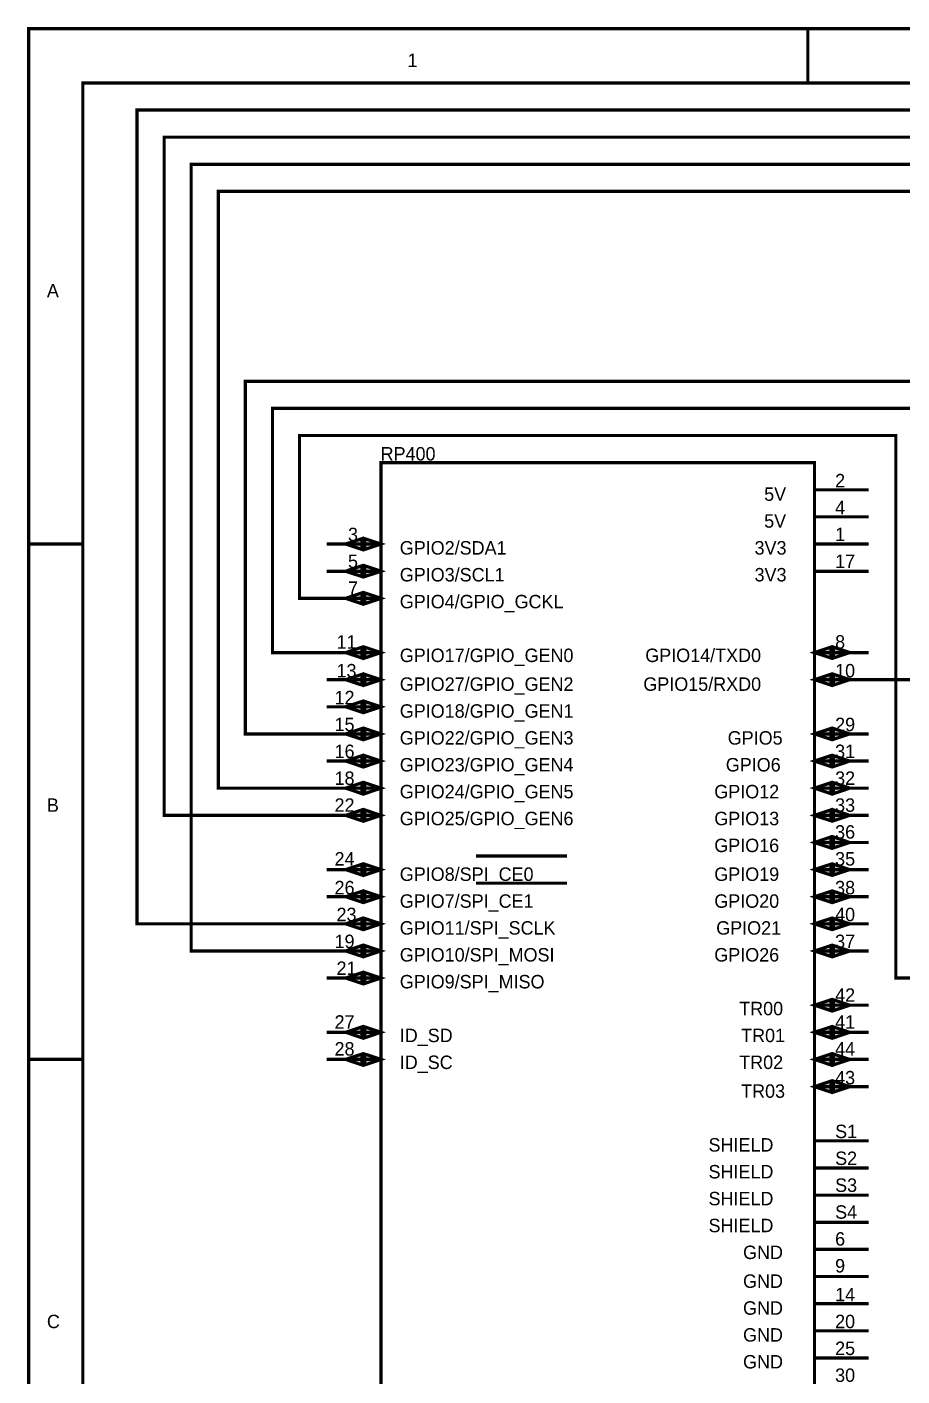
# Model space of a CAD drawing. Header units: inches. Extents: x 0 to 11.5, y 0 to 7.6.
# Drawn here: x -0.003 to 3.224, y 2.633 to 7.606 of the extents above; entities that cross this region are included whole.
import ezdxf

# ---------------------------------------------------------------- set-up
doc = ezdxf.new("R2010")
doc.units = ezdxf.units.IN
doc.header["$MEASUREMENT"] = 0
doc.layers.add('Sheet', color=255, linetype='Continuous')

msp = doc.modelspace()

# ---------------------------------------------------------------- linework, layer by layer
at = {"layer": 'Sheet'}
for points in [[(0.0031, 7.6, 0.0118, 0.0118, 0), (11.4973, 7.6, 0.0118, 0.0118, 0), (11.4973, 0, 0.0118, 0.0118, 0), (0.0031, 0, 0.0118, 0.0118, 0), (0.0031, 7.6, 0.0118, 0.0118, 0)], [(0.0031, 7.6, 0.0039, 0.0039, 0), (0.0031, 0, 0.0039, 0.0039, 0), (11.4973, 0, 0.0039, 0.0039, 0), (11.4973, 7.6, 0.0039, 0.0039, 0), (0.0031, 7.6, 0.0039, 0.0039, 0), (0.0031, 7.6, 0.0039, 0.0039, 0)], [(0.2033, 7.3997, 0.0118, 0.0118, 0), (11.2971, 7.3997, 0.0118, 0.0118, 0), (11.2971, 0.1999, 0.0118, 0.0118, 0), (0.2033, 0.1999, 0.0118, 0.0118, 0), (0.2033, 7.3997, 0.0118, 0.0118, 0)], [(0.2033, 7.3997, 0.0039, 0.0039, 0), (0.2033, 0.1999, 0.0039, 0.0039, 0), (11.2971, 0.1999, 0.0039, 0.0039, 0), (11.2971, 7.3997, 0.0039, 0.0039, 0), (0.2033, 7.3997, 0.0039, 0.0039, 0), (0.2033, 7.3997, 0.0039, 0.0039, 0)], [(1.3027, 5.9999, 0.0118, 0.0118, 0), (2.9015, 5.9999, 0.0118, 0.0118, 0), (2.9015, 2.2998, 0.0118, 0.0118, 0), (1.3027, 2.2998, 0.0118, 0.0118, 0), (1.3027, 5.9999, 0.0118, 0.0118, 0)], [(1.3027, 5.9999, 0.0039, 0.0039, 0), (1.3027, 2.2998, 0.0039, 0.0039, 0), (2.9015, 2.2998, 0.0039, 0.0039, 0), (2.9015, 5.9999, 0.0039, 0.0039, 0), (1.3027, 5.9999, 0.0039, 0.0039, 0), (1.3027, 5.9999, 0.0039, 0.0039, 0)], [(1.2328, 5.7199, 0.0118, 0.0118, 0), (1.2328, 5.6797, 0.0118, 0.0118, 0), (1.1727, 5.7, 0.0118, 0.0118, 0), (1.2328, 5.7199, 0.0118, 0.0118, 0)], [(1.2328, 5.7199, 0.0039, 0.0039, 0), (1.2328, 5.6797, 0.0039, 0.0039, 0), (1.1727, 5.7, 0.0039, 0.0039, 0), (1.2328, 5.7199, 0.0039, 0.0039, 0)], [(1.2426, 5.7199, 0.0118, 0.0118, 0), (1.3027, 5.7, 0.0118, 0.0118, 0), (1.2426, 5.6797, 0.0118, 0.0118, 0), (1.2426, 5.7199, 0.0118, 0.0118, 0)], [(1.2426, 5.7199, 0.0039, 0.0039, 0), (1.3027, 5.7, 0.0039, 0.0039, 0), (1.2426, 5.6797, 0.0039, 0.0039, 0), (1.2426, 5.7199, 0.0039, 0.0039, 0)], [(1.2328, 5.6199, 0.0118, 0.0118, 0), (1.2328, 5.5797, 0.0118, 0.0118, 0), (1.1727, 5.5996, 0.0118, 0.0118, 0), (1.2328, 5.6199, 0.0118, 0.0118, 0)], [(1.2328, 5.6199, 0.0039, 0.0039, 0), (1.2328, 5.5797, 0.0039, 0.0039, 0), (1.1727, 5.5996, 0.0039, 0.0039, 0), (1.2328, 5.6199, 0.0039, 0.0039, 0)], [(1.2426, 5.6199, 0.0118, 0.0118, 0), (1.3027, 5.5996, 0.0118, 0.0118, 0), (1.2426, 5.5797, 0.0118, 0.0118, 0), (1.2426, 5.6199, 0.0118, 0.0118, 0)], [(1.2426, 5.6199, 0.0039, 0.0039, 0), (1.3027, 5.5996, 0.0039, 0.0039, 0), (1.2426, 5.5797, 0.0039, 0.0039, 0), (1.2426, 5.6199, 0.0039, 0.0039, 0)], [(1.2328, 5.52, 0.0118, 0.0118, 0), (1.2328, 5.4797, 0.0118, 0.0118, 0), (1.1727, 5.4997, 0.0118, 0.0118, 0), (1.2328, 5.52, 0.0118, 0.0118, 0)], [(1.2328, 5.52, 0.0039, 0.0039, 0), (1.2328, 5.4797, 0.0039, 0.0039, 0), (1.1727, 5.4997, 0.0039, 0.0039, 0), (1.2328, 5.52, 0.0039, 0.0039, 0)], [(1.2426, 5.52, 0.0118, 0.0118, 0), (1.3027, 5.4997, 0.0118, 0.0118, 0), (1.2426, 5.4797, 0.0118, 0.0118, 0), (1.2426, 5.52, 0.0118, 0.0118, 0)], [(1.2426, 5.52, 0.0039, 0.0039, 0), (1.3027, 5.4997, 0.0039, 0.0039, 0), (1.2426, 5.4797, 0.0039, 0.0039, 0), (1.2426, 5.52, 0.0039, 0.0039, 0)], [(1.2328, 5.3196, 0.0118, 0.0118, 0), (1.2328, 5.2798, 0.0118, 0.0118, 0), (1.1727, 5.2997, 0.0118, 0.0118, 0), (1.2328, 5.3196, 0.0118, 0.0118, 0)], [(1.2328, 5.3196, 0.0039, 0.0039, 0), (1.2328, 5.2798, 0.0039, 0.0039, 0), (1.1727, 5.2997, 0.0039, 0.0039, 0), (1.2328, 5.3196, 0.0039, 0.0039, 0)], [(1.2426, 5.3196, 0.0118, 0.0118, 0), (1.3027, 5.2997, 0.0118, 0.0118, 0), (1.2426, 5.2798, 0.0118, 0.0118, 0), (1.2426, 5.3196, 0.0118, 0.0118, 0)], [(1.2426, 5.3196, 0.0039, 0.0039, 0), (1.3027, 5.2997, 0.0039, 0.0039, 0), (1.2426, 5.2798, 0.0039, 0.0039, 0), (1.2426, 5.3196, 0.0039, 0.0039, 0)], [(2.9616, 5.3196, 0.0118, 0.0118, 0), (2.9015, 5.2997, 0.0118, 0.0118, 0), (2.9616, 5.2798, 0.0118, 0.0118, 0), (2.9616, 5.3196, 0.0118, 0.0118, 0)], [(2.9616, 5.3196, 0.0039, 0.0039, 0), (2.9015, 5.2997, 0.0039, 0.0039, 0), (2.9616, 5.2798, 0.0039, 0.0039, 0), (2.9616, 5.3196, 0.0039, 0.0039, 0)], [(2.9718, 5.3196, 0.0118, 0.0118, 0), (2.9718, 5.2798, 0.0118, 0.0118, 0), (3.0315, 5.2997, 0.0118, 0.0118, 0), (2.9718, 5.3196, 0.0118, 0.0118, 0)], [(2.9718, 5.3196, 0.0039, 0.0039, 0), (2.9718, 5.2798, 0.0039, 0.0039, 0), (3.0315, 5.2997, 0.0039, 0.0039, 0), (2.9718, 5.3196, 0.0039, 0.0039, 0)], [(1.2328, 5.2197, 0.0118, 0.0118, 0), (1.2328, 5.1799, 0.0118, 0.0118, 0), (1.1727, 5.1998, 0.0118, 0.0118, 0), (1.2328, 5.2197, 0.0118, 0.0118, 0)], [(1.2328, 5.2197, 0.0039, 0.0039, 0), (1.2328, 5.1799, 0.0039, 0.0039, 0), (1.1727, 5.1998, 0.0039, 0.0039, 0), (1.2328, 5.2197, 0.0039, 0.0039, 0)], [(1.2426, 5.2197, 0.0118, 0.0118, 0), (1.3027, 5.1998, 0.0118, 0.0118, 0), (1.2426, 5.1799, 0.0118, 0.0118, 0), (1.2426, 5.2197, 0.0118, 0.0118, 0)], [(1.2426, 5.2197, 0.0039, 0.0039, 0), (1.3027, 5.1998, 0.0039, 0.0039, 0), (1.2426, 5.1799, 0.0039, 0.0039, 0), (1.2426, 5.2197, 0.0039, 0.0039, 0)], [(2.9616, 5.2197, 0.0118, 0.0118, 0), (2.9015, 5.1998, 0.0118, 0.0118, 0), (2.9616, 5.1799, 0.0118, 0.0118, 0), (2.9616, 5.2197, 0.0118, 0.0118, 0)], [(2.9616, 5.2197, 0.0039, 0.0039, 0), (2.9015, 5.1998, 0.0039, 0.0039, 0), (2.9616, 5.1799, 0.0039, 0.0039, 0), (2.9616, 5.2197, 0.0039, 0.0039, 0)], [(2.9718, 5.2197, 0.0118, 0.0118, 0), (2.9718, 5.1799, 0.0118, 0.0118, 0), (3.0315, 5.1998, 0.0118, 0.0118, 0), (2.9718, 5.2197, 0.0118, 0.0118, 0)], [(2.9718, 5.2197, 0.0039, 0.0039, 0), (2.9718, 5.1799, 0.0039, 0.0039, 0), (3.0315, 5.1998, 0.0039, 0.0039, 0), (2.9718, 5.2197, 0.0039, 0.0039, 0)], [(1.2328, 5.1197, 0.0118, 0.0118, 0), (1.2328, 5.0799, 0.0118, 0.0118, 0), (1.1727, 5.0998, 0.0118, 0.0118, 0), (1.2328, 5.1197, 0.0118, 0.0118, 0)], [(1.2328, 5.1197, 0.0039, 0.0039, 0), (1.2328, 5.0799, 0.0039, 0.0039, 0), (1.1727, 5.0998, 0.0039, 0.0039, 0), (1.2328, 5.1197, 0.0039, 0.0039, 0)], [(1.2426, 5.1197, 0.0118, 0.0118, 0), (1.3027, 5.0998, 0.0118, 0.0118, 0), (1.2426, 5.0799, 0.0118, 0.0118, 0), (1.2426, 5.1197, 0.0118, 0.0118, 0)], [(1.2426, 5.1197, 0.0039, 0.0039, 0), (1.3027, 5.0998, 0.0039, 0.0039, 0), (1.2426, 5.0799, 0.0039, 0.0039, 0), (1.2426, 5.1197, 0.0039, 0.0039, 0)], [(1.2328, 5.0198, 0.0118, 0.0118, 0), (1.2328, 4.98, 0.0118, 0.0118, 0), (1.1727, 4.9999, 0.0118, 0.0118, 0), (1.2328, 5.0198, 0.0118, 0.0118, 0)], [(1.2426, 5.0198, 0.0118, 0.0118, 0), (1.3027, 4.9999, 0.0118, 0.0118, 0), (1.2426, 4.98, 0.0118, 0.0118, 0), (1.2426, 5.0198, 0.0118, 0.0118, 0)], [(2.9616, 5.0198, 0.0118, 0.0118, 0), (2.9015, 4.9999, 0.0118, 0.0118, 0), (2.9616, 4.98, 0.0118, 0.0118, 0), (2.9616, 5.0198, 0.0118, 0.0118, 0)], [(2.9718, 5.0198, 0.0118, 0.0118, 0), (2.9718, 4.98, 0.0118, 0.0118, 0), (3.0315, 4.9999, 0.0118, 0.0118, 0), (2.9718, 5.0198, 0.0118, 0.0118, 0)], [(1.2328, 5.0198, 0.0039, 0.0039, 0), (1.2328, 4.98, 0.0039, 0.0039, 0), (1.1727, 4.9999, 0.0039, 0.0039, 0), (1.2328, 5.0198, 0.0039, 0.0039, 0)], [(1.2426, 5.0198, 0.0039, 0.0039, 0), (1.3027, 4.9999, 0.0039, 0.0039, 0), (1.2426, 4.98, 0.0039, 0.0039, 0), (1.2426, 5.0198, 0.0039, 0.0039, 0)], [(2.9616, 5.0198, 0.0039, 0.0039, 0), (2.9015, 4.9999, 0.0039, 0.0039, 0), (2.9616, 4.98, 0.0039, 0.0039, 0), (2.9616, 5.0198, 0.0039, 0.0039, 0)], [(2.9718, 5.0198, 0.0039, 0.0039, 0), (2.9718, 4.98, 0.0039, 0.0039, 0), (3.0315, 4.9999, 0.0039, 0.0039, 0), (2.9718, 5.0198, 0.0039, 0.0039, 0)], [(1.2328, 4.9198, 0.0118, 0.0118, 0), (1.2328, 4.8796, 0.0118, 0.0118, 0), (1.1727, 4.8999, 0.0118, 0.0118, 0), (1.2328, 4.9198, 0.0118, 0.0118, 0)], [(1.2426, 4.9198, 0.0118, 0.0118, 0), (1.3027, 4.8999, 0.0118, 0.0118, 0), (1.2426, 4.8796, 0.0118, 0.0118, 0), (1.2426, 4.9198, 0.0118, 0.0118, 0)], [(2.9616, 4.9198, 0.0118, 0.0118, 0), (2.9015, 4.8999, 0.0118, 0.0118, 0), (2.9616, 4.8796, 0.0118, 0.0118, 0), (2.9616, 4.9198, 0.0118, 0.0118, 0)], [(2.9718, 4.9198, 0.0118, 0.0118, 0), (2.9718, 4.8796, 0.0118, 0.0118, 0), (3.0315, 4.8999, 0.0118, 0.0118, 0), (2.9718, 4.9198, 0.0118, 0.0118, 0)], [(1.2328, 4.9198, 0.0039, 0.0039, 0), (1.2328, 4.8796, 0.0039, 0.0039, 0), (1.1727, 4.8999, 0.0039, 0.0039, 0), (1.2328, 4.9198, 0.0039, 0.0039, 0)], [(1.2426, 4.9198, 0.0039, 0.0039, 0), (1.3027, 4.8999, 0.0039, 0.0039, 0), (1.2426, 4.8796, 0.0039, 0.0039, 0), (1.2426, 4.9198, 0.0039, 0.0039, 0)], [(2.9616, 4.9198, 0.0039, 0.0039, 0), (2.9015, 4.8999, 0.0039, 0.0039, 0), (2.9616, 4.8796, 0.0039, 0.0039, 0), (2.9616, 4.9198, 0.0039, 0.0039, 0)], [(2.9718, 4.9198, 0.0039, 0.0039, 0), (2.9718, 4.8796, 0.0039, 0.0039, 0), (3.0315, 4.8999, 0.0039, 0.0039, 0), (2.9718, 4.9198, 0.0039, 0.0039, 0)], [(1.2328, 4.8199, 0.0118, 0.0118, 0), (1.2328, 4.7796, 0.0118, 0.0118, 0), (1.1727, 4.8, 0.0118, 0.0118, 0), (1.2328, 4.8199, 0.0118, 0.0118, 0)], [(1.2426, 4.8199, 0.0118, 0.0118, 0), (1.3027, 4.8, 0.0118, 0.0118, 0), (1.2426, 4.7796, 0.0118, 0.0118, 0), (1.2426, 4.8199, 0.0118, 0.0118, 0)], [(2.9616, 4.8199, 0.0118, 0.0118, 0), (2.9015, 4.8, 0.0118, 0.0118, 0), (2.9616, 4.7796, 0.0118, 0.0118, 0), (2.9616, 4.8199, 0.0118, 0.0118, 0)], [(2.9718, 4.8199, 0.0118, 0.0118, 0), (2.9718, 4.7796, 0.0118, 0.0118, 0), (3.0315, 4.8, 0.0118, 0.0118, 0), (2.9718, 4.8199, 0.0118, 0.0118, 0)], [(1.2328, 4.8199, 0.0039, 0.0039, 0), (1.2328, 4.7796, 0.0039, 0.0039, 0), (1.1727, 4.8, 0.0039, 0.0039, 0), (1.2328, 4.8199, 0.0039, 0.0039, 0)], [(1.2426, 4.8199, 0.0039, 0.0039, 0), (1.3027, 4.8, 0.0039, 0.0039, 0), (1.2426, 4.7796, 0.0039, 0.0039, 0), (1.2426, 4.8199, 0.0039, 0.0039, 0)], [(2.9616, 4.8199, 0.0039, 0.0039, 0), (2.9015, 4.8, 0.0039, 0.0039, 0), (2.9616, 4.7796, 0.0039, 0.0039, 0), (2.9616, 4.8199, 0.0039, 0.0039, 0)], [(2.9718, 4.8199, 0.0039, 0.0039, 0), (2.9718, 4.7796, 0.0039, 0.0039, 0), (3.0315, 4.8, 0.0039, 0.0039, 0), (2.9718, 4.8199, 0.0039, 0.0039, 0)], [(1.2328, 4.7199, 0.0118, 0.0118, 0), (1.2328, 4.6797, 0.0118, 0.0118, 0), (1.1727, 4.6996, 0.0118, 0.0118, 0), (1.2328, 4.7199, 0.0118, 0.0118, 0)], [(1.2426, 4.7199, 0.0118, 0.0118, 0), (1.3027, 4.6996, 0.0118, 0.0118, 0), (1.2426, 4.6797, 0.0118, 0.0118, 0), (1.2426, 4.7199, 0.0118, 0.0118, 0)], [(2.9616, 4.7199, 0.0118, 0.0118, 0), (2.9015, 4.6996, 0.0118, 0.0118, 0), (2.9616, 4.6797, 0.0118, 0.0118, 0), (2.9616, 4.7199, 0.0118, 0.0118, 0)], [(2.9718, 4.7199, 0.0118, 0.0118, 0), (2.9718, 4.6797, 0.0118, 0.0118, 0), (3.0315, 4.6996, 0.0118, 0.0118, 0), (2.9718, 4.7199, 0.0118, 0.0118, 0)], [(1.2328, 4.7199, 0.0039, 0.0039, 0), (1.2328, 4.6797, 0.0039, 0.0039, 0), (1.1727, 4.6996, 0.0039, 0.0039, 0), (1.2328, 4.7199, 0.0039, 0.0039, 0)], [(1.2426, 4.7199, 0.0039, 0.0039, 0), (1.3027, 4.6996, 0.0039, 0.0039, 0), (1.2426, 4.6797, 0.0039, 0.0039, 0), (1.2426, 4.7199, 0.0039, 0.0039, 0)], [(2.9616, 4.7199, 0.0039, 0.0039, 0), (2.9015, 4.6996, 0.0039, 0.0039, 0), (2.9616, 4.6797, 0.0039, 0.0039, 0), (2.9616, 4.7199, 0.0039, 0.0039, 0)], [(2.9718, 4.7199, 0.0039, 0.0039, 0), (2.9718, 4.6797, 0.0039, 0.0039, 0), (3.0315, 4.6996, 0.0039, 0.0039, 0), (2.9718, 4.7199, 0.0039, 0.0039, 0)], [(2.9616, 4.62, 0.0118, 0.0118, 0), (2.9015, 4.5996, 0.0118, 0.0118, 0), (2.9616, 4.5797, 0.0118, 0.0118, 0), (2.9616, 4.62, 0.0118, 0.0118, 0)], [(2.9718, 4.62, 0.0118, 0.0118, 0), (2.9718, 4.5797, 0.0118, 0.0118, 0), (3.0315, 4.5996, 0.0118, 0.0118, 0), (2.9718, 4.62, 0.0118, 0.0118, 0)], [(2.9616, 4.62, 0.0039, 0.0039, 0), (2.9015, 4.5996, 0.0039, 0.0039, 0), (2.9616, 4.5797, 0.0039, 0.0039, 0), (2.9616, 4.62, 0.0039, 0.0039, 0)], [(2.9718, 4.62, 0.0039, 0.0039, 0), (2.9718, 4.5797, 0.0039, 0.0039, 0), (3.0315, 4.5996, 0.0039, 0.0039, 0), (2.9718, 4.62, 0.0039, 0.0039, 0)], [(1.2328, 4.5196, 0.0118, 0.0118, 0), (1.2328, 4.4798, 0.0118, 0.0118, 0), (1.1727, 4.4997, 0.0118, 0.0118, 0), (1.2328, 4.5196, 0.0118, 0.0118, 0)], [(1.2426, 4.5196, 0.0118, 0.0118, 0), (1.3027, 4.4997, 0.0118, 0.0118, 0), (1.2426, 4.4798, 0.0118, 0.0118, 0), (1.2426, 4.5196, 0.0118, 0.0118, 0)], [(2.9616, 4.5196, 0.0118, 0.0118, 0), (2.9015, 4.4997, 0.0118, 0.0118, 0), (2.9616, 4.4798, 0.0118, 0.0118, 0), (2.9616, 4.5196, 0.0118, 0.0118, 0)], [(2.9718, 4.5196, 0.0118, 0.0118, 0), (2.9718, 4.4798, 0.0118, 0.0118, 0), (3.0315, 4.4997, 0.0118, 0.0118, 0), (2.9718, 4.5196, 0.0118, 0.0118, 0)], [(1.2328, 4.5196, 0.0039, 0.0039, 0), (1.2328, 4.4798, 0.0039, 0.0039, 0), (1.1727, 4.4997, 0.0039, 0.0039, 0), (1.2328, 4.5196, 0.0039, 0.0039, 0)], [(1.2426, 4.5196, 0.0039, 0.0039, 0), (1.3027, 4.4997, 0.0039, 0.0039, 0), (1.2426, 4.4798, 0.0039, 0.0039, 0), (1.2426, 4.5196, 0.0039, 0.0039, 0)], [(2.9616, 4.5196, 0.0039, 0.0039, 0), (2.9015, 4.4997, 0.0039, 0.0039, 0), (2.9616, 4.4798, 0.0039, 0.0039, 0), (2.9616, 4.5196, 0.0039, 0.0039, 0)], [(2.9718, 4.5196, 0.0039, 0.0039, 0), (2.9718, 4.4798, 0.0039, 0.0039, 0), (3.0315, 4.4997, 0.0039, 0.0039, 0), (2.9718, 4.5196, 0.0039, 0.0039, 0)], [(1.2328, 4.4196, 0.0118, 0.0118, 0), (1.2328, 4.3798, 0.0118, 0.0118, 0), (1.1727, 4.3997, 0.0118, 0.0118, 0), (1.2328, 4.4196, 0.0118, 0.0118, 0)], [(1.2426, 4.4196, 0.0118, 0.0118, 0), (1.3027, 4.3997, 0.0118, 0.0118, 0), (1.2426, 4.3798, 0.0118, 0.0118, 0), (1.2426, 4.4196, 0.0118, 0.0118, 0)], [(2.9616, 4.4196, 0.0118, 0.0118, 0), (2.9015, 4.3997, 0.0118, 0.0118, 0), (2.9616, 4.3798, 0.0118, 0.0118, 0), (2.9616, 4.4196, 0.0118, 0.0118, 0)], [(2.9718, 4.4196, 0.0118, 0.0118, 0), (2.9718, 4.3798, 0.0118, 0.0118, 0), (3.0315, 4.3997, 0.0118, 0.0118, 0), (2.9718, 4.4196, 0.0118, 0.0118, 0)], [(1.2328, 4.4196, 0.0039, 0.0039, 0), (1.2328, 4.3798, 0.0039, 0.0039, 0), (1.1727, 4.3997, 0.0039, 0.0039, 0), (1.2328, 4.4196, 0.0039, 0.0039, 0)], [(1.2426, 4.4196, 0.0039, 0.0039, 0), (1.3027, 4.3997, 0.0039, 0.0039, 0), (1.2426, 4.3798, 0.0039, 0.0039, 0), (1.2426, 4.4196, 0.0039, 0.0039, 0)], [(2.9616, 4.4196, 0.0039, 0.0039, 0), (2.9015, 4.3997, 0.0039, 0.0039, 0), (2.9616, 4.3798, 0.0039, 0.0039, 0), (2.9616, 4.4196, 0.0039, 0.0039, 0)], [(2.9718, 4.4196, 0.0039, 0.0039, 0), (2.9718, 4.3798, 0.0039, 0.0039, 0), (3.0315, 4.3997, 0.0039, 0.0039, 0), (2.9718, 4.4196, 0.0039, 0.0039, 0)], [(1.2328, 4.3197, 0.0118, 0.0118, 0), (1.2328, 4.2799, 0.0118, 0.0118, 0), (1.1727, 4.2998, 0.0118, 0.0118, 0), (1.2328, 4.3197, 0.0118, 0.0118, 0)], [(1.2426, 4.3197, 0.0118, 0.0118, 0), (1.3027, 4.2998, 0.0118, 0.0118, 0), (1.2426, 4.2799, 0.0118, 0.0118, 0), (1.2426, 4.3197, 0.0118, 0.0118, 0)], [(2.9616, 4.3197, 0.0118, 0.0118, 0), (2.9015, 4.2998, 0.0118, 0.0118, 0), (2.9616, 4.2799, 0.0118, 0.0118, 0), (2.9616, 4.3197, 0.0118, 0.0118, 0)], [(2.9718, 4.3197, 0.0118, 0.0118, 0), (2.9718, 4.2799, 0.0118, 0.0118, 0), (3.0315, 4.2998, 0.0118, 0.0118, 0), (2.9718, 4.3197, 0.0118, 0.0118, 0)], [(1.2328, 4.3197, 0.0039, 0.0039, 0), (1.2328, 4.2799, 0.0039, 0.0039, 0), (1.1727, 4.2998, 0.0039, 0.0039, 0), (1.2328, 4.3197, 0.0039, 0.0039, 0)], [(1.2426, 4.3197, 0.0039, 0.0039, 0), (1.3027, 4.2998, 0.0039, 0.0039, 0), (1.2426, 4.2799, 0.0039, 0.0039, 0), (1.2426, 4.3197, 0.0039, 0.0039, 0)], [(2.9616, 4.3197, 0.0039, 0.0039, 0), (2.9015, 4.2998, 0.0039, 0.0039, 0), (2.9616, 4.2799, 0.0039, 0.0039, 0), (2.9616, 4.3197, 0.0039, 0.0039, 0)], [(2.9718, 4.3197, 0.0039, 0.0039, 0), (2.9718, 4.2799, 0.0039, 0.0039, 0), (3.0315, 4.2998, 0.0039, 0.0039, 0), (2.9718, 4.3197, 0.0039, 0.0039, 0)], [(1.2328, 4.2197, 0.0118, 0.0118, 0), (1.2328, 4.1799, 0.0118, 0.0118, 0), (1.1727, 4.1998, 0.0118, 0.0118, 0), (1.2328, 4.2197, 0.0118, 0.0118, 0)], [(1.2426, 4.2197, 0.0118, 0.0118, 0), (1.3027, 4.1998, 0.0118, 0.0118, 0), (1.2426, 4.1799, 0.0118, 0.0118, 0), (1.2426, 4.2197, 0.0118, 0.0118, 0)], [(2.9616, 4.2197, 0.0118, 0.0118, 0), (2.9015, 4.1998, 0.0118, 0.0118, 0), (2.9616, 4.1799, 0.0118, 0.0118, 0), (2.9616, 4.2197, 0.0118, 0.0118, 0)], [(2.9718, 4.2197, 0.0118, 0.0118, 0), (2.9718, 4.1799, 0.0118, 0.0118, 0), (3.0315, 4.1998, 0.0118, 0.0118, 0), (2.9718, 4.2197, 0.0118, 0.0118, 0)], [(1.2328, 4.2197, 0.0039, 0.0039, 0), (1.2328, 4.1799, 0.0039, 0.0039, 0), (1.1727, 4.1998, 0.0039, 0.0039, 0), (1.2328, 4.2197, 0.0039, 0.0039, 0)], [(1.2426, 4.2197, 0.0039, 0.0039, 0), (1.3027, 4.1998, 0.0039, 0.0039, 0), (1.2426, 4.1799, 0.0039, 0.0039, 0), (1.2426, 4.2197, 0.0039, 0.0039, 0)], [(2.9616, 4.2197, 0.0039, 0.0039, 0), (2.9015, 4.1998, 0.0039, 0.0039, 0), (2.9616, 4.1799, 0.0039, 0.0039, 0), (2.9616, 4.2197, 0.0039, 0.0039, 0)], [(2.9718, 4.2197, 0.0039, 0.0039, 0), (2.9718, 4.1799, 0.0039, 0.0039, 0), (3.0315, 4.1998, 0.0039, 0.0039, 0), (2.9718, 4.2197, 0.0039, 0.0039, 0)], [(1.2328, 4.1198, 0.0118, 0.0118, 0), (1.2328, 4.08, 0.0118, 0.0118, 0), (1.1727, 4.0999, 0.0118, 0.0118, 0), (1.2328, 4.1198, 0.0118, 0.0118, 0)], [(1.2426, 4.1198, 0.0118, 0.0118, 0), (1.3027, 4.0999, 0.0118, 0.0118, 0), (1.2426, 4.08, 0.0118, 0.0118, 0), (1.2426, 4.1198, 0.0118, 0.0118, 0)], [(1.2328, 4.1198, 0.0039, 0.0039, 0), (1.2328, 4.08, 0.0039, 0.0039, 0), (1.1727, 4.0999, 0.0039, 0.0039, 0), (1.2328, 4.1198, 0.0039, 0.0039, 0)], [(1.2426, 4.1198, 0.0039, 0.0039, 0), (1.3027, 4.0999, 0.0039, 0.0039, 0), (1.2426, 4.08, 0.0039, 0.0039, 0), (1.2426, 4.1198, 0.0039, 0.0039, 0)], [(2.9616, 4.0198, 0.0118, 0.0118, 0), (2.9015, 3.9999, 0.0118, 0.0118, 0), (2.9616, 3.98, 0.0118, 0.0118, 0), (2.9616, 4.0198, 0.0118, 0.0118, 0)], [(2.9616, 4.0198, 0.0039, 0.0039, 0), (2.9015, 3.9999, 0.0039, 0.0039, 0), (2.9616, 3.98, 0.0039, 0.0039, 0), (2.9616, 4.0198, 0.0039, 0.0039, 0)], [(2.9718, 4.0198, 0.0118, 0.0118, 0), (2.9718, 3.98, 0.0118, 0.0118, 0), (3.0315, 3.9999, 0.0118, 0.0118, 0), (2.9718, 4.0198, 0.0118, 0.0118, 0)], [(2.9718, 4.0198, 0.0039, 0.0039, 0), (2.9718, 3.98, 0.0039, 0.0039, 0), (3.0315, 3.9999, 0.0039, 0.0039, 0), (2.9718, 4.0198, 0.0039, 0.0039, 0)], [(1.2328, 3.9199, 0.0118, 0.0118, 0), (1.2328, 3.8796, 0.0118, 0.0118, 0), (1.1727, 3.9, 0.0118, 0.0118, 0), (1.2328, 3.9199, 0.0118, 0.0118, 0)], [(1.2328, 3.9199, 0.0039, 0.0039, 0), (1.2328, 3.8796, 0.0039, 0.0039, 0), (1.1727, 3.9, 0.0039, 0.0039, 0), (1.2328, 3.9199, 0.0039, 0.0039, 0)], [(1.2426, 3.9199, 0.0118, 0.0118, 0), (1.3027, 3.9, 0.0118, 0.0118, 0), (1.2426, 3.8796, 0.0118, 0.0118, 0), (1.2426, 3.9199, 0.0118, 0.0118, 0)], [(1.2426, 3.9199, 0.0039, 0.0039, 0), (1.3027, 3.9, 0.0039, 0.0039, 0), (1.2426, 3.8796, 0.0039, 0.0039, 0), (1.2426, 3.9199, 0.0039, 0.0039, 0)], [(2.9616, 3.9199, 0.0118, 0.0118, 0), (2.9015, 3.9, 0.0118, 0.0118, 0), (2.9616, 3.8796, 0.0118, 0.0118, 0), (2.9616, 3.9199, 0.0118, 0.0118, 0)], [(2.9616, 3.9199, 0.0039, 0.0039, 0), (2.9015, 3.9, 0.0039, 0.0039, 0), (2.9616, 3.8796, 0.0039, 0.0039, 0), (2.9616, 3.9199, 0.0039, 0.0039, 0)], [(2.9718, 3.9199, 0.0118, 0.0118, 0), (2.9718, 3.8796, 0.0118, 0.0118, 0), (3.0315, 3.9, 0.0118, 0.0118, 0), (2.9718, 3.9199, 0.0118, 0.0118, 0)], [(2.9718, 3.9199, 0.0039, 0.0039, 0), (2.9718, 3.8796, 0.0039, 0.0039, 0), (3.0315, 3.9, 0.0039, 0.0039, 0), (2.9718, 3.9199, 0.0039, 0.0039, 0)], [(1.2328, 3.8199, 0.0118, 0.0118, 0), (1.2328, 3.7797, 0.0118, 0.0118, 0), (1.1727, 3.8, 0.0118, 0.0118, 0), (1.2328, 3.8199, 0.0118, 0.0118, 0)], [(1.2328, 3.8199, 0.0039, 0.0039, 0), (1.2328, 3.7797, 0.0039, 0.0039, 0), (1.1727, 3.8, 0.0039, 0.0039, 0), (1.2328, 3.8199, 0.0039, 0.0039, 0)], [(1.2426, 3.8199, 0.0118, 0.0118, 0), (1.3027, 3.8, 0.0118, 0.0118, 0), (1.2426, 3.7797, 0.0118, 0.0118, 0), (1.2426, 3.8199, 0.0118, 0.0118, 0)], [(1.2426, 3.8199, 0.0039, 0.0039, 0), (1.3027, 3.8, 0.0039, 0.0039, 0), (1.2426, 3.7797, 0.0039, 0.0039, 0), (1.2426, 3.8199, 0.0039, 0.0039, 0)], [(2.9616, 3.8199, 0.0118, 0.0118, 0), (2.9015, 3.8, 0.0118, 0.0118, 0), (2.9616, 3.7797, 0.0118, 0.0118, 0), (2.9616, 3.8199, 0.0118, 0.0118, 0)], [(2.9616, 3.8199, 0.0039, 0.0039, 0), (2.9015, 3.8, 0.0039, 0.0039, 0), (2.9616, 3.7797, 0.0039, 0.0039, 0), (2.9616, 3.8199, 0.0039, 0.0039, 0)], [(2.9718, 3.8199, 0.0118, 0.0118, 0), (2.9718, 3.7797, 0.0118, 0.0118, 0), (3.0315, 3.8, 0.0118, 0.0118, 0), (2.9718, 3.8199, 0.0118, 0.0118, 0)], [(2.9718, 3.8199, 0.0039, 0.0039, 0), (2.9718, 3.7797, 0.0039, 0.0039, 0), (3.0315, 3.8, 0.0039, 0.0039, 0), (2.9718, 3.8199, 0.0039, 0.0039, 0)], [(2.9616, 3.7199, 0.0118, 0.0118, 0), (2.9015, 3.6996, 0.0118, 0.0118, 0), (2.9616, 3.6797, 0.0118, 0.0118, 0), (2.9616, 3.7199, 0.0118, 0.0118, 0)], [(2.9616, 3.7199, 0.0039, 0.0039, 0), (2.9015, 3.6996, 0.0039, 0.0039, 0), (2.9616, 3.6797, 0.0039, 0.0039, 0), (2.9616, 3.7199, 0.0039, 0.0039, 0)], [(2.9718, 3.7199, 0.0118, 0.0118, 0), (2.9718, 3.6797, 0.0118, 0.0118, 0), (3.0315, 3.6996, 0.0118, 0.0118, 0), (2.9718, 3.7199, 0.0118, 0.0118, 0)], [(2.9718, 3.7199, 0.0039, 0.0039, 0), (2.9718, 3.6797, 0.0039, 0.0039, 0), (3.0315, 3.6996, 0.0039, 0.0039, 0), (2.9718, 3.7199, 0.0039, 0.0039, 0)]]:
    msp.add_lwpolyline(points, format="xyseb", close=True, dxfattribs=at)
for points in [[(0.0031, 7.6, 0.0118, 0.0118, 0), (0.2033, 7.6, 0.0118, 0.0118, 0)], [(2.8768, 7.6, 0.0118, 0.0118, 0), (2.8768, 7.3997, 0.0118, 0.0118, 0)], [(1.1029, 4.2998, 0.0118, 0.0118, 0), (0.4031, 4.2998, 0.0118, 0.0118, 0), (0.4031, 7.2997, 0.0118, 0.0118, 0), (10.2977, 7.2997, 0.0118, 0.0118, 0), (10.2977, 4.0999, 0.0118, 0.0118, 0), (10.4975, 4.0999, 0.0118, 0.0118, 0)], [(9.498, 4.0999, 0.0118, 0.0118, 0), (9.2982, 4.0999, 0.0118, 0.0118, 0), (9.2982, 7.1997, 0.0118, 0.0118, 0), (0.503, 7.1997, 0.0118, 0.0118, 0), (0.503, 4.6996, 0.0118, 0.0118, 0), (1.1029, 4.6996, 0.0118, 0.0118, 0)], [(8.4986, 4.0999, 0.0118, 0.0118, 0), (8.2988, 4.0999, 0.0118, 0.0118, 0), (8.2988, 7.0998, 0.0118, 0.0118, 0), (0.6029, 7.0998, 0.0118, 0.0118, 0), (0.6029, 4.1998, 0.0118, 0.0118, 0), (1.1029, 4.1998, 0.0118, 0.0118, 0)], [(7.3992, 4.0999, 0.0118, 0.0118, 0), (7.1994, 4.0999, 0.0118, 0.0118, 0), (7.1994, 6.9998, 0.0118, 0.0118, 0), (0.7028, 6.9998, 0.0118, 0.0118, 0), (0.7028, 4.8, 0.0118, 0.0118, 0), (1.1029, 4.8, 0.0118, 0.0118, 0)], [(1.1029, 4.9999, 0.0118, 0.0118, 0), (0.8027, 4.9999, 0.0118, 0.0118, 0), (0.8027, 6.2997, 0.0118, 0.0118, 0), (4.5008, 6.2997, 0.0118, 0.0118, 0), (4.5008, 4.8999, 0.0118, 0.0118, 0), (6.2, 4.8999, 0.0118, 0.0118, 0), (6.2, 4.0999, 0.0118, 0.0118, 0), (6.3998, 4.0999, 0.0118, 0.0118, 0)], [(1.1029, 5.2997, 0.0118, 0.0118, 0), (0.9026, 5.2997, 0.0118, 0.0118, 0), (0.9026, 6.1998, 0.0118, 0.0118, 0), (4.4009, 6.1998, 0.0118, 0.0118, 0), (4.4009, 4.8, 0.0118, 0.0118, 0), (5.2005, 4.8, 0.0118, 0.0118, 0), (5.2005, 4.0999, 0.0118, 0.0118, 0), (5.4003, 4.0999, 0.0118, 0.0118, 0)], [(3.4015, 4.0999, 0.0118, 0.0118, 0), (3.2017, 4.0999, 0.0118, 0.0118, 0), (3.2017, 6.0998, 0.0118, 0.0118, 0), (1.0025, 6.0998, 0.0118, 0.0118, 0), (1.0025, 5.4997, 0.0118, 0.0118, 0), (1.1029, 5.4997, 0.0118, 0.0118, 0)], [(2.9015, 5.8999, 0.0118, 0.0118, 0), (3.1018, 5.8999, 0.0118, 0.0118, 0)], [(2.9015, 5.8, 0.0118, 0.0118, 0), (3.1018, 5.8, 0.0118, 0.0118, 0)], [(0.0031, 5.7, 0.0118, 0.0118, 0), (0.2033, 5.7, 0.0118, 0.0118, 0)], [(1.3027, 5.7, 0.0118, 0.0118, 0), (1.1029, 5.7, 0.0118, 0.0118, 0)], [(2.9015, 5.7, 0.0118, 0.0118, 0), (3.1018, 5.7, 0.0118, 0.0118, 0)], [(1.3027, 5.5996, 0.0118, 0.0118, 0), (1.1029, 5.5996, 0.0118, 0.0118, 0)], [(2.9015, 5.5996, 0.0118, 0.0118, 0), (3.1018, 5.5996, 0.0118, 0.0118, 0)], [(1.3027, 5.4997, 0.0118, 0.0118, 0), (1.1029, 5.4997, 0.0118, 0.0118, 0)], [(1.3027, 5.2997, 0.0118, 0.0118, 0), (1.1029, 5.2997, 0.0118, 0.0118, 0)], [(2.9015, 5.2997, 0.0118, 0.0118, 0), (3.1018, 5.2997, 0.0118, 0.0118, 0)], [(1.3027, 5.1998, 0.0118, 0.0118, 0), (1.1029, 5.1998, 0.0118, 0.0118, 0)], [(2.9015, 5.1998, 0.0118, 0.0118, 0), (3.1018, 5.1998, 0.0118, 0.0118, 0)], [(3.1018, 5.1998, 0.0118, 0.0118, 0), (4.2011, 5.1998, 0.0118, 0.0118, 0), (4.2011, 4.0999, 0.0118, 0.0118, 0), (4.4009, 4.0999, 0.0118, 0.0118, 0)], [(1.3027, 5.0998, 0.0118, 0.0118, 0), (1.1029, 5.0998, 0.0118, 0.0118, 0)], [(1.3027, 4.9999, 0.0118, 0.0118, 0), (1.1029, 4.9999, 0.0118, 0.0118, 0)], [(2.9015, 4.9999, 0.0118, 0.0118, 0), (3.1018, 4.9999, 0.0118, 0.0118, 0)], [(1.3027, 4.8999, 0.0118, 0.0118, 0), (1.1029, 4.8999, 0.0118, 0.0118, 0)], [(2.9015, 4.8999, 0.0118, 0.0118, 0), (3.1018, 4.8999, 0.0118, 0.0118, 0)], [(1.3027, 4.8, 0.0118, 0.0118, 0), (1.1029, 4.8, 0.0118, 0.0118, 0)], [(2.9015, 4.8, 0.0118, 0.0118, 0), (3.1018, 4.8, 0.0118, 0.0118, 0)], [(1.3027, 4.6996, 0.0118, 0.0118, 0), (1.1029, 4.6996, 0.0118, 0.0118, 0)], [(2.9015, 4.6996, 0.0118, 0.0118, 0), (3.1018, 4.6996, 0.0118, 0.0118, 0)], [(2.9015, 4.5996, 0.0118, 0.0118, 0), (3.1018, 4.5996, 0.0118, 0.0118, 0)], [(1.7036, 4.5497, 0.0118, 0.0118, 0), (1.6532, 4.5497, 0.0118, 0.0118, 0)], [(1.7536, 4.5497, 0.0118, 0.0118, 0), (1.7036, 4.5497, 0.0118, 0.0118, 0)], [(1.7836, 4.5497, 0.0118, 0.0118, 0), (1.7536, 4.5497, 0.0118, 0.0118, 0)], [(1.8287, 4.5497, 0.0118, 0.0118, 0), (1.7836, 4.5497, 0.0118, 0.0118, 0)], [(1.8893, 4.5497, 0.0118, 0.0118, 0), (1.8287, 4.5497, 0.0118, 0.0118, 0)], [(1.9441, 4.5497, 0.0118, 0.0118, 0), (1.8893, 4.5497, 0.0118, 0.0118, 0)], [(1.9892, 4.5497, 0.0118, 0.0118, 0), (1.9441, 4.5497, 0.0118, 0.0118, 0)], [(1.9861, 4.5497, 0.0118, 0.0118, 0), (1.9441, 4.5497, 0.0118, 0.0118, 0)], [(1.3027, 4.4997, 0.0118, 0.0118, 0), (1.1029, 4.4997, 0.0118, 0.0118, 0)], [(2.9015, 4.4997, 0.0118, 0.0118, 0), (3.1018, 4.4997, 0.0118, 0.0118, 0)], [(1.7036, 4.4497, 0.0118, 0.0118, 0), (1.6532, 4.4497, 0.0118, 0.0118, 0)], [(1.7536, 4.4497, 0.0118, 0.0118, 0), (1.7036, 4.4497, 0.0118, 0.0118, 0)], [(1.7836, 4.4497, 0.0118, 0.0118, 0), (1.7536, 4.4497, 0.0118, 0.0118, 0)], [(1.8287, 4.4497, 0.0118, 0.0118, 0), (1.7836, 4.4497, 0.0118, 0.0118, 0)], [(1.8893, 4.4497, 0.0118, 0.0118, 0), (1.8287, 4.4497, 0.0118, 0.0118, 0)], [(1.9441, 4.4497, 0.0118, 0.0118, 0), (1.8893, 4.4497, 0.0118, 0.0118, 0)], [(1.9892, 4.4497, 0.0118, 0.0118, 0), (1.9441, 4.4497, 0.0118, 0.0118, 0)], [(1.9786, 4.4497, 0.0118, 0.0118, 0), (1.9441, 4.4497, 0.0118, 0.0118, 0)], [(1.3027, 4.3997, 0.0118, 0.0118, 0), (1.1029, 4.3997, 0.0118, 0.0118, 0)], [(2.9015, 4.3997, 0.0118, 0.0118, 0), (3.1018, 4.3997, 0.0118, 0.0118, 0)], [(1.3027, 4.2998, 0.0118, 0.0118, 0), (1.1029, 4.2998, 0.0118, 0.0118, 0)], [(2.9015, 4.2998, 0.0118, 0.0118, 0), (3.1018, 4.2998, 0.0118, 0.0118, 0)], [(1.3027, 4.1998, 0.0118, 0.0118, 0), (1.1029, 4.1998, 0.0118, 0.0118, 0)], [(2.9015, 4.1998, 0.0118, 0.0118, 0), (3.1018, 4.1998, 0.0118, 0.0118, 0)], [(1.3027, 4.0999, 0.0118, 0.0118, 0), (1.1029, 4.0999, 0.0118, 0.0118, 0)], [(2.9015, 3.9999, 0.0118, 0.0118, 0), (3.1018, 3.9999, 0.0118, 0.0118, 0)], [(1.3027, 3.9, 0.0118, 0.0118, 0), (1.1029, 3.9, 0.0118, 0.0118, 0)], [(2.9015, 3.9, 0.0118, 0.0118, 0), (3.1018, 3.9, 0.0118, 0.0118, 0)], [(0.0031, 3.8, 0.0118, 0.0118, 0), (0.2033, 3.8, 0.0118, 0.0118, 0)], [(1.3027, 3.8, 0.0118, 0.0118, 0), (1.1029, 3.8, 0.0118, 0.0118, 0)], [(2.9015, 3.8, 0.0118, 0.0118, 0), (3.1018, 3.8, 0.0118, 0.0118, 0)], [(2.9015, 3.6996, 0.0118, 0.0118, 0), (3.1018, 3.6996, 0.0118, 0.0118, 0)], [(2.9015, 3.4997, 0.0118, 0.0118, 0), (3.1018, 3.4997, 0.0118, 0.0118, 0)], [(2.9015, 3.3997, 0.0118, 0.0118, 0), (3.1018, 3.3997, 0.0118, 0.0118, 0)], [(2.9015, 3.2998, 0.0118, 0.0118, 0), (3.1018, 3.2998, 0.0118, 0.0118, 0)], [(2.9015, 3.1998, 0.0118, 0.0118, 0), (3.1018, 3.1998, 0.0118, 0.0118, 0)], [(2.9015, 3.0999, 0.0118, 0.0118, 0), (3.1018, 3.0999, 0.0118, 0.0118, 0)], [(2.9015, 2.9999, 0.0118, 0.0118, 0), (3.1018, 2.9999, 0.0118, 0.0118, 0)], [(2.9015, 2.9, 0.0118, 0.0118, 0), (3.1018, 2.9, 0.0118, 0.0118, 0)], [(2.9015, 2.7996, 0.0118, 0.0118, 0), (3.1018, 2.7996, 0.0118, 0.0118, 0)], [(2.9015, 2.6996, 0.0118, 0.0118, 0), (3.1018, 2.6996, 0.0118, 0.0118, 0)]]:
    msp.add_lwpolyline(points, format="xyseb", dxfattribs=at)
for points in [[(1.232, 5.7227), (1.1638, 5.7), (1.232, 5.6773)], [(1.2381, 5.6773), (1.3062, 5.7), (1.2381, 5.7227)], [(1.232, 5.6227), (1.1638, 5.6), (1.232, 5.5773)], [(1.2381, 5.5773), (1.3062, 5.6), (1.2381, 5.6227)], [(1.232, 5.5227), (1.1638, 5.5), (1.232, 5.4773)], [(1.2381, 5.4773), (1.3062, 5.5), (1.2381, 5.5227)], [(1.232, 5.3227), (1.1638, 5.3), (1.232, 5.2773)], [(1.2381, 5.2773), (1.3062, 5.3), (1.2381, 5.3227)], [(2.9619, 5.3227), (2.8938, 5.3), (2.9619, 5.2773)], [(2.968, 5.2773), (3.0362, 5.3), (2.968, 5.3227)], [(1.232, 5.2227), (1.1638, 5.2), (1.232, 5.1773)], [(1.2381, 5.1773), (1.3062, 5.2), (1.2381, 5.2227)], [(2.9619, 5.2227), (2.8938, 5.2), (2.9619, 5.1773)], [(2.968, 5.1773), (3.0362, 5.2), (2.968, 5.2227)], [(1.232, 5.1227), (1.1638, 5.1), (1.232, 5.0773)], [(1.2381, 5.0773), (1.3062, 5.1), (1.2381, 5.1227)], [(1.232, 5.0227), (1.1638, 5), (1.232, 4.9773)], [(1.2381, 4.9773), (1.3062, 5), (1.2381, 5.0227)], [(2.9619, 5.0227), (2.8938, 5), (2.9619, 4.9773)], [(2.968, 4.9773), (3.0362, 5), (2.968, 5.0227)], [(1.232, 4.9227), (1.1638, 4.9), (1.232, 4.8773)], [(1.2381, 4.8773), (1.3062, 4.9), (1.2381, 4.9227)], [(2.9619, 4.9227), (2.8938, 4.9), (2.9619, 4.8773)], [(2.968, 4.8773), (3.0362, 4.9), (2.968, 4.9227)], [(1.232, 4.8227), (1.1638, 4.8), (1.232, 4.7773)], [(1.2381, 4.7773), (1.3062, 4.8), (1.2381, 4.8227)], [(2.9619, 4.8227), (2.8938, 4.8), (2.9619, 4.7773)], [(2.968, 4.7773), (3.0362, 4.8), (2.968, 4.8227)], [(1.232, 4.7227), (1.1638, 4.7), (1.232, 4.6773)], [(1.2381, 4.6773), (1.3062, 4.7), (1.2381, 4.7227)], [(2.9619, 4.7227), (2.8938, 4.7), (2.9619, 4.6773)], [(2.968, 4.6773), (3.0362, 4.7), (2.968, 4.7227)], [(2.9619, 4.6227), (2.8938, 4.6), (2.9619, 4.5773)], [(2.968, 4.5773), (3.0362, 4.6), (2.968, 4.6227)], [(1.232, 4.5227), (1.1638, 4.5), (1.232, 4.4773)], [(1.2381, 4.4773), (1.3062, 4.5), (1.2381, 4.5227)], [(2.9619, 4.5227), (2.8938, 4.5), (2.9619, 4.4773)], [(2.968, 4.4773), (3.0362, 4.5), (2.968, 4.5227)], [(1.232, 4.4227), (1.1638, 4.4), (1.232, 4.3773)], [(1.2381, 4.3773), (1.3062, 4.4), (1.2381, 4.4227)], [(2.9619, 4.4227), (2.8938, 4.4), (2.9619, 4.3773)], [(2.968, 4.3773), (3.0362, 4.4), (2.968, 4.4227)], [(1.232, 4.3227), (1.1638, 4.3), (1.232, 4.2773)], [(1.2381, 4.2773), (1.3062, 4.3), (1.2381, 4.3227)], [(2.9619, 4.3227), (2.8938, 4.3), (2.9619, 4.2773)], [(2.968, 4.2773), (3.0362, 4.3), (2.968, 4.3227)], [(1.232, 4.2227), (1.1638, 4.2), (1.232, 4.1773)], [(1.2381, 4.1773), (1.3062, 4.2), (1.2381, 4.2227)], [(2.9619, 4.2227), (2.8938, 4.2), (2.9619, 4.1773)], [(2.968, 4.1773), (3.0362, 4.2), (2.968, 4.2227)], [(1.232, 4.1227), (1.1638, 4.1), (1.232, 4.0773)], [(1.2381, 4.0773), (1.3062, 4.1), (1.2381, 4.1227)], [(2.9619, 4.0227), (2.8938, 4), (2.9619, 3.9773)], [(2.968, 3.9773), (3.0362, 4), (2.968, 4.0227)], [(1.232, 3.9227), (1.1638, 3.9), (1.232, 3.8773)], [(1.2381, 3.8773), (1.3062, 3.9), (1.2381, 3.9227)], [(2.9619, 3.9227), (2.8938, 3.9), (2.9619, 3.8773)], [(2.968, 3.8773), (3.0362, 3.9), (2.968, 3.9227)], [(1.232, 3.8227), (1.1638, 3.8), (1.232, 3.7773)], [(1.2381, 3.7773), (1.3062, 3.8), (1.2381, 3.8227)], [(2.9619, 3.8227), (2.8938, 3.8), (2.9619, 3.7773)], [(2.968, 3.7773), (3.0362, 3.8), (2.968, 3.8227)], [(2.9619, 3.7227), (2.8938, 3.7), (2.9619, 3.6773)], [(2.968, 3.6773), (3.0362, 3.7), (2.968, 3.7227)]]:
    msp.add_solid(points, dxfattribs=at)

# ---------------------------------------------------------------- texts
for s, height, p in [('1', 0.0495, (1.4004, 7.4585)), ('A', 0.0495, (0.0707, 6.6093)), ('RP400', 0.04953, (1.3014, 6.0078)), ('2', 0.0495, (2.9776, 5.9088)), ('5V', 0.04953, (2.7159, 5.8592)), ('4', 0.0495, (2.9776, 5.8097)), ('5V', 0.04953, (2.7159, 5.7601)), ('3', 0.0495, (1.1811, 5.7106)), ('1', 0.0495, (2.9776, 5.7106)), ('GPIO2/SDA1', 0.04953, (1.3721, 5.6611)), ('3V3', 0.04953, (2.6805, 5.6611)), ('5', 0.0495, (1.1811, 5.6115)), ('17', 0.04953, (2.9776, 5.6115)), ('GPIO3/SCL1', 0.04953, (1.3721, 5.562)), ('3V3', 0.04953, (2.6805, 5.562)), ('7', 0.0495, (1.1811, 5.5125)), ('GPIO4/GPIO_GCKL', 0.049534, (1.3721, 5.4629)), ('11', 0.04953, (1.1387, 5.3143)), ('8', 0.0495, (2.9776, 5.3143)), ('GPIO17/GPIO_GEN0', 0.049534, (1.3721, 5.2648)), ('GPIO14/TXD0', 0.049534, (2.2774, 5.2648)), ('13', 0.04953, (1.1387, 5.2082)), ('10', 0.04953, (2.9776, 5.2082)), ('GPIO27/GPIO_GEN2', 0.049534, (1.3721, 5.1587)), ('GPIO15/RXD0', 0.049534, (2.2703, 5.1587)), ('12', 0.04953, (1.1316, 5.1091)), ('GPIO18/GPIO_GEN1', 0.049534, (1.3721, 5.0596)), ('15', 0.04953, (1.1316, 5.0101)), ('29', 0.04953, (2.9776, 5.0101)), ('GPIO22/GPIO_GEN3', 0.049534, (1.3721, 4.9605)), ('GPIO5', 0.04953, (2.5815, 4.9605)), ('16', 0.04953, (1.1316, 4.911)), ('31', 0.04953, (2.9776, 4.911)), ('GPIO23/GPIO_GEN4', 0.049534, (1.3721, 4.8615)), ('GPIO6', 0.04953, (2.5744, 4.8615)), ('18', 0.04953, (1.1316, 4.8119)), ('32', 0.04953, (2.9776, 4.8119)), ('GPIO24/GPIO_GEN5', 0.049534, (1.3721, 4.7624)), ('GPIO12', 0.04953, (2.532, 4.7624)), ('B', 0.0495, (0.0707, 4.7128)), ('22', 0.04953, (1.1316, 4.7128)), ('33', 0.04953, (2.9776, 4.7128)), ('GPIO25/GPIO_GEN6', 0.049534, (1.3721, 4.6633)), ('GPIO13', 0.04953, (2.532, 4.6633)), ('36', 0.04953, (2.9776, 4.6138)), ('GPIO16', 0.04953, (2.532, 4.5642)), ('24', 0.04953, (1.1316, 4.5147)), ('35', 0.04953, (2.9776, 4.5147)), ('GPIO8/SPI_CE0', 0.049534, (1.3721, 4.4581)), ('GPIO19', 0.04953, (2.532, 4.4581)), ('26', 0.04953, (1.1316, 4.4086)), ('38', 0.04953, (2.9776, 4.4086)), ('GPIO7/SPI_CE1', 0.049534, (1.3721, 4.359)), ('GPIO20', 0.04953, (2.532, 4.359)), ('23', 0.04953, (1.1387, 4.3095)), ('40', 0.04953, (2.9776, 4.3095)), ('GPIO11/SPI_SCLK', 0.049534, (1.3721, 4.26)), ('GPIO21', 0.04953, (2.5391, 4.26)), ('19', 0.04953, (1.1316, 4.2104)), ('37', 0.04953, (2.9776, 4.2104)), ('GPIO10/SPI_MOSI', 0.049534, (1.3721, 4.1609)), ('GPIO26', 0.04953, (2.532, 4.1609)), ('21', 0.04953, (1.1387, 4.1114)), ('GPIO9/SPI_MISO', 0.049534, (1.3721, 4.0618)), ('42', 0.04953, (2.9776, 4.0123)), ('TR00', 0.04953, (2.6239, 3.9628)), ('27', 0.04953, (1.1316, 3.9132)), ('41', 0.04953, (2.9776, 3.9132)), ('ID_SD', 0.04953, (1.3721, 3.8637)), ('TR01', 0.04953, (2.631, 3.8637)), ('28', 0.04953, (1.1316, 3.8142)), ('44', 0.04953, (2.9776, 3.8142)), ('ID_SC', 0.04953, (1.3721, 3.7646)), ('TR02', 0.04953, (2.6239, 3.7646)), ('43', 0.04953, (2.9776, 3.708)), ('TR03', 0.04953, (2.631, 3.6585)), ('S1', 0.04953, (2.9776, 3.5099)), ('SHIELD', 0.04953, (2.5108, 3.4603)), ('S2', 0.04953, (2.9776, 3.4108)), ('SHIELD', 0.04953, (2.5108, 3.3613)), ('S3', 0.04953, (2.9776, 3.3117)), ('SHIELD', 0.04953, (2.5108, 3.2622)), ('S4', 0.04953, (2.9776, 3.2127)), ('SHIELD', 0.04953, (2.5108, 3.1631)), ('6', 0.0495, (2.9776, 3.1136)), ('GND', 0.04953, (2.6381, 3.0641)), ('9', 0.0495, (2.9776, 3.0145)), ('GND', 0.04953, (2.6381, 2.9579)), ('14', 0.04953, (2.9776, 2.9084)), ('GND', 0.04953, (2.6381, 2.8588)), ('C', 0.0495, (0.0707, 2.8093)), ('20', 0.04953, (2.9776, 2.8093)), ('GND', 0.04953, (2.6381, 2.7598)), ('25', 0.04953, (2.9776, 2.7102)), ('GND', 0.04953, (2.6381, 2.6607)), ('30', 0.04953, (2.9776, 2.6112))]:
    msp.add_text(s, height=height, dxfattribs=at).set_placement(p)

doc.saveas('drawing.dxf')
